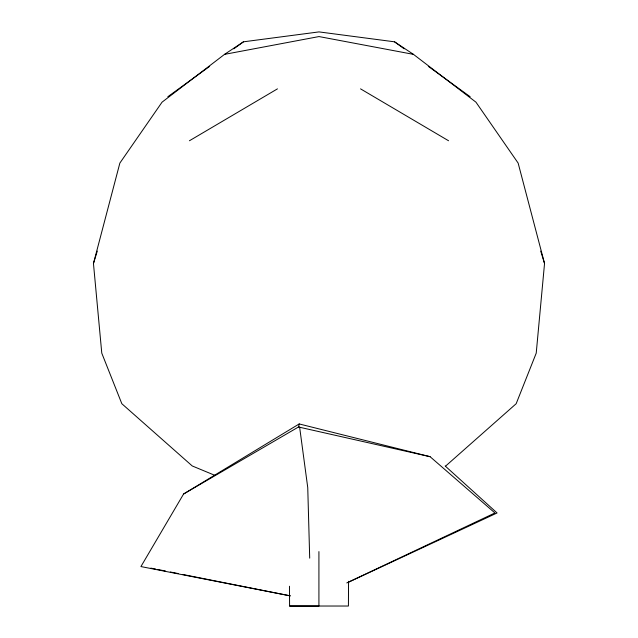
<?xml version="1.0" encoding="UTF-8"?>
<svg xmlns="http://www.w3.org/2000/svg" width="638" height="638" viewBox="0 0 638 638"><rect width="100%" height="100%" fill="white"/><g stroke="black" fill="none" stroke-linecap="round" stroke-linejoin="round"><path stroke-width="0.96" d="M348.555 581.29L348.42 606.028L289.58 606.028L289.469 586.234M215.245 475.493L192.245 465.963L121.834 403.718L101.777 353.149L93.459 263.486L119.864 163.073L162.06 102.16L224.528 54.366L243.453 41.821L319 31.9L394.547 41.821L413.472 54.366L475.94 102.16L518.136 163.073L544.541 263.486L536.223 353.149L516.166 403.718L445.755 465.963M290.346 595.876L140.926 566.568L183.592 494.003L298.504 426.997L299.198 423.943L430.076 456.688L494.936 512.968L346.777 582.933M93.459 263.486L97.279 251.117M167.842 96.737L209.671 66.36M233.803 48.831L243.453 41.821M183.592 494.003L299.198 423.943M189.438 140.759L277.458 88.857M348.372 582.255L497.074 512.968L445.141 465.955M224.528 54.366L319 36.565L413.472 54.366M289.58 606.028L318.92 606.076L318.92 551.599M150.847 568.115L155.72 569.08M157.666 569.471L165.457 571.018M170.322 571.991L178.114 573.538M182.978 574.511L290.075 595.828M298.504 426.997L430.076 456.688M360.542 88.857L448.562 140.759M394.547 41.821L404.197 48.831M428.329 66.36L470.158 96.737M540.721 251.117L544.541 263.486M299.589 426.878L307.747 487.591L309.701 558.154"/></g></svg>
